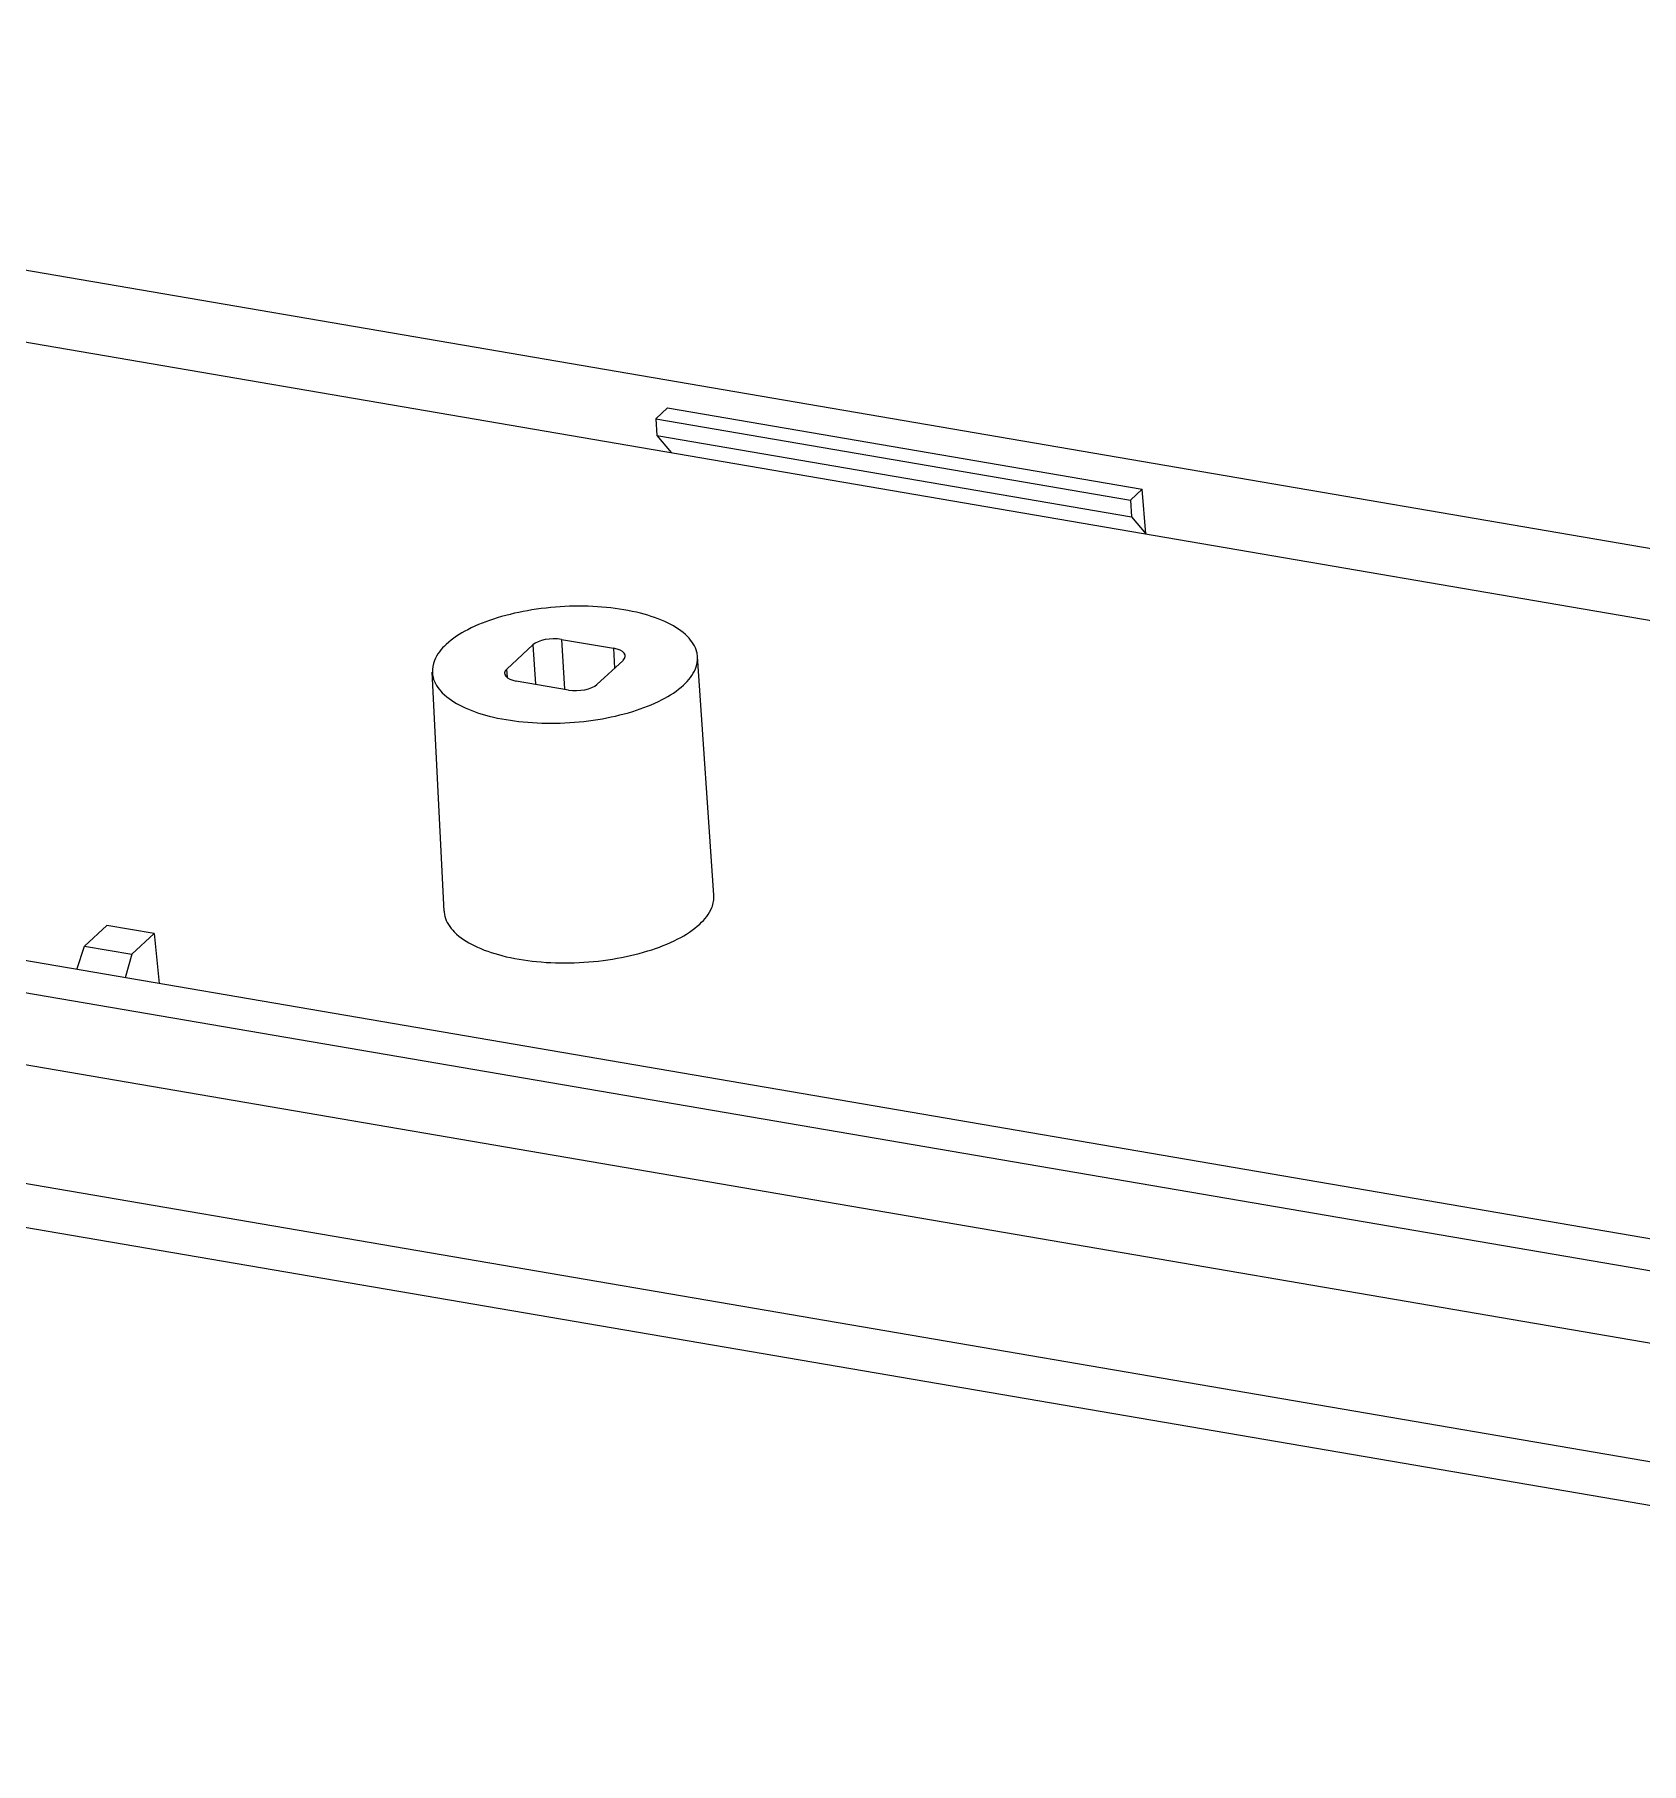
# Model space of a CAD drawing. Header units: millimetres. Extents: x 1603 to 1978, y -231 to 30.
# Drawn here: x 1772.71 to 1793.87, y -209.24 to -186.48 of the extents above; entities that cross this region are included whole.
import ezdxf

# ---------------------------------------------------------------- set-up
doc = ezdxf.new("R2010")
doc.units = ezdxf.units.MM

# ---------------------------------------------------------------- blocks, each defined once
blk = doc.blocks.new('*u142')
at = {"color": 7, "linetype": 'Continuous'}
for p, q in [((-110.229, 51.06), (-26.26, 36.684)), ((-109.733, 49.623), (-25.767, 35.247)), ((-72.281, 44.039), (-72.505, 43.833)), ((-72.281, 44.039), (-63.349, 42.51)), ((-72.505, 43.833), (-72.486, 43.519)), ((-72.505, 43.833), (-63.572, 42.304)), ((-72.486, 43.519), (-72.216, 43.2)), ((-72.486, 43.519), (-63.554, 41.989)), ((-63.349, 42.51), (-63.572, 42.304)), ((-63.572, 42.304), (-63.554, 41.989)), ((-63.284, 41.67), (-63.349, 42.51)), ((-63.554, 41.989), (-63.284, 41.67)), ((-74.28, 39.684), (-74.221, 38.744)), ((-74.28, 39.684), (-73.297, 39.515)), ((-75.307, 39.126), (-74.816, 39.58)), ((-74.816, 39.58), (-74.769, 38.838)), ((-73.297, 39.515), (-73.28, 39.14)), ((-71.409, 34.872), (-71.717, 39.359)), ((-76.487, 34.573), (-76.709, 39.065)), ((-75.295, 38.967), (-75.307, 39.126)), ((-73.119, 39.289), (-73.61, 38.835)), ((-74.145, 38.731), (-75.128, 38.9)), ((-25.153, 23.504), (-109.12, 37.879)), ((-109.692, 37.378), (-25.676, 22.994)), ((-110.086, 36.09), (-26.071, 21.707)), ((-82.833, 34.303), (-83.254, 33.914)), ((-81.94, 34.15), (-82.833, 34.303)), ((-82.36, 33.761), (-81.94, 34.15)), ((-81.94, 34.15), (-81.847, 33.21)), ((-25.91, 19.437), (-110.041, 33.841)), ((-83.397, 33.476), (-83.254, 33.914)), ((-83.254, 33.914), (-82.36, 33.761)), ((-82.36, 33.761), (-82.488, 33.32)), ((-25.492, 18.542), (-109.623, 32.946))]:
    blk.add_line(p, q, dxfattribs=at)
for centre, ratio, start_param, end_param in [((-74.458, 39.519), 0.436922, 1.08162, 2.652341), ((-73.476, 39.35), 0.436867, 5.793947, 7.364667), ((-74.949, 39.065), 0.436867, 2.652354, 4.223074), ((-73.967, 38.896), 0.436922, -2.059972, -0.489252)]:
    blk.add_ellipse(centre, major_axis=(0.399, 0.024), ratio=ratio, start_param=start_param, end_param=end_param, dxfattribs=at)
for points, start_tangent, end_tangent in [([(-71.719, 39.36), (-71.731, 39.444), (-71.906, 39.736), (-72.271, 39.988), (-72.788, 40.174), (-73.429, 40.283), (-74.124, 40.305), (-74.834, 40.237), (-75.488, 40.087), (-76.042, 39.865), (-76.446, 39.59)], (-0.055029, 0.998485), (-0.734307, -0.678818)), ([(-76.446, 39.59), (-76.67, 39.284), (-76.707, 39.064)], (-0.734307, -0.678818), (0.036777, -0.999323)), ([(-71.98, 38.825), (-71.756, 39.131), (-71.719, 39.36)], (0.734307, 0.678818), (-0.055029, 0.998485)), ([(-76.707, 39.064), (-76.695, 38.971), (-76.52, 38.679), (-76.155, 38.427), (-75.638, 38.241), (-74.997, 38.132), (-74.302, 38.11), (-73.591, 38.178), (-72.938, 38.328), (-72.384, 38.55), (-71.98, 38.825)], (0.036777, -0.999323), (0.734307, 0.678818)), ([(-71.675, 34.329), (-71.448, 34.64), (-71.41, 34.873)], (0.734307, 0.678818), (-0.05503, 0.998485)), ([(-76.486, 34.572), (-76.473, 34.477), (-76.295, 34.18), (-75.923, 33.924), (-75.397, 33.735), (-74.745, 33.623), (-74.038, 33.601), (-73.315, 33.67), (-72.65, 33.823), (-72.087, 34.049), (-71.675, 34.329)], (0.036778, -0.999323), (0.734307, 0.678818))]:
    blk.add_spline(points, degree=3, dxfattribs=dict(at, start_tangent=start_tangent, end_tangent=end_tangent))

msp = doc.modelspace()

# ---------------------------------------------------------------- block references
at = {"xscale": 0.7, "yscale": 0.7, "zscale": 0.7}
msp.add_blockref('*u142', (1831.641, -222.218), dxfattribs=at)

doc.saveas('drawing.dxf')
